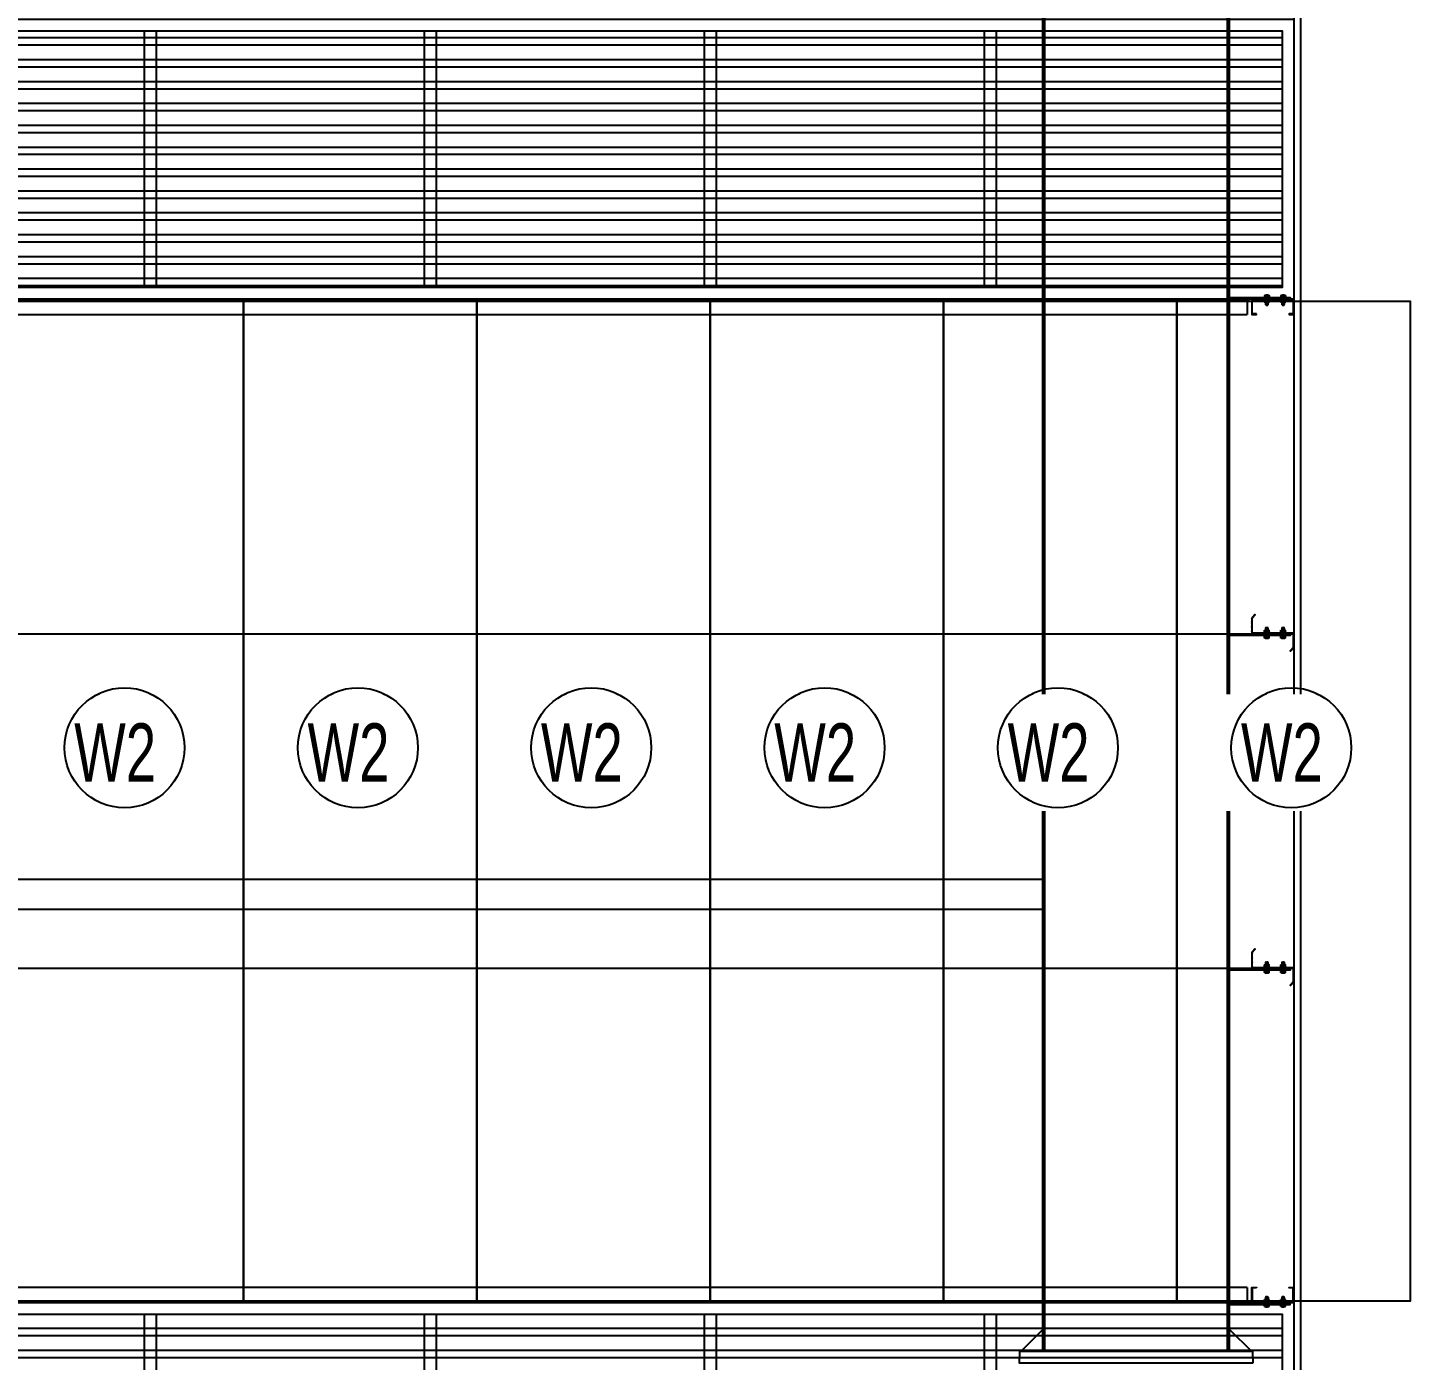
# Model space of a CAD drawing. Header units: inches. Extents: x 315041 to 662841, y -45540 to -35018.
# Drawn here: x 331172.7 to 331231.9, y -38412.7 to -38355.5 of the extents above; entities that cross this region are included whole.
import ezdxf

# ---------------------------------------------------------------- set-up
doc = ezdxf.new("R2010")
doc.units = ezdxf.units.IN
doc.header["$MEASUREMENT"] = 0
doc.linetypes.add('CENTER2', pattern=[28.575, 19.05, -3.175, 3.175, -3.175])
for name, color, linetype in [('1', 1, 'Continuous'), ('2', 2, 'Continuous'), ('251', 251, 'Continuous'), ('3', 3, 'Continuous'), ('4', 4, 'Continuous'), ('5', 5, 'Continuous'), ('6', 6, 'Continuous'), ('8', 8, 'Continuous'), ('9', 9, 'Continuous')]:
    doc.layers.add(name, color=color, linetype=linetype)
doc.styles.add('ST1H', font='vnshxh.shx', dxfattribs={"width": 0.7})

# ---------------------------------------------------------------- blocks, each defined once
blk = doc.blocks.new('A$C6A7930B6')
at = {"layer": '2'}
h = blk.add_hatch(dxfattribs=at)
h.set_pattern_fill('ANSI31', color=256, scale=0.125, angle=-90, style=0)
h.set_pattern_definition([(315, (3303.04439, 11524.56439), (0.011048543456, 0.011048543456), [])])
h.paths.add_polyline_path([(1.5, 1.185), (1.5, 0.619), (0.016, 0.619), (0.016, 0.124), (0.129, 0.011), (0.118, 0), (0, 0.118), (0, 0.635), (1.484, 0.635), (1.484, 1.179), (1.371, 1.292), (1.382, 1.303)])
at = {"layer": '251'}
h = blk.add_hatch(color=256, dxfattribs=at)
h.paths.add_polyline_path([(0.314, 0.668), (0.31, 0.668, 0.192582), (0.332, 0.676, 0.192582), (0.353, 0.668)])
h.paths.add_polyline_path([(0.397, 0.668, 0.192582), (0.418, 0.676, 0.192582), (0.44, 0.668)])
h = blk.add_hatch(color=256, dxfattribs=at)
h.paths.add_polyline_path([(0.898, 0.668), (0.893, 0.668, 0.192582), (0.915, 0.676, 0.192582), (0.937, 0.668)])
h.paths.add_polyline_path([(0.98, 0.668, 0.192582), (1.002, 0.676, 0.192582), (1.023, 0.668)])
h = blk.add_hatch(color=256, dxfattribs=at)
h.paths.add_polyline_path([(0.314, 0.455), (0.31, 0.455, 0.192582), (0.332, 0.464, 0.192582), (0.353, 0.455)])
h.paths.add_polyline_path([(0.397, 0.455, 0.192582), (0.418, 0.464, 0.192582), (0.44, 0.455)])
h = blk.add_hatch(color=256, dxfattribs=at)
h.paths.add_polyline_path([(0.898, 0.455), (0.893, 0.455, 0.192582), (0.915, 0.464, 0.192582), (0.937, 0.455)])
h.paths.add_polyline_path([(0.98, 0.455, 0.192582), (1.002, 0.464, 0.192582), (1.023, 0.455)])
at = {"layer": '9', "linetype": 'Continuous'}
h = blk.add_hatch(dxfattribs=at)
h.set_pattern_fill('ANSI31', color=250, scale=0.25, angle=-90, style=0)
h.set_pattern_definition([(315, (3302.900187, 11527.014995), (0.02209708691, 0.02209708691), [])])
h.paths.add_polyline_path([(2.292, 0.552), (2.292, 0.619), (0.125, 0.619), (0.125, 0.552)])
at = {"layer": '2'}
blk.add_lwpolyline([(1.5, 1.185), (1.5, 0.619), (0.016, 0.619), (0.016, 0.124), (0.129, 0.011), (0.118, 0), (0, 0.118), (0, 0.635), (1.484, 0.635), (1.484, 1.179), (1.371, 1.292), (1.382, 1.303)], close=True, dxfattribs=at)
at = {"layer": '5', "linetype": 'CENTER2', "ltscale": 0.2}
for p, q in [((0.375, 0.436), (0.375, 0.859)), ((0.958, 0.436), (0.958, 0.859))]:
    blk.add_line(p, q, dxfattribs=at)
at = {"layer": '6'}
blk.add_lwpolyline([(2.292, 0.552), (2.292, 0.619), (0.125, 0.619), (0.125, 0.552), (2.292, 0.552)], dxfattribs=at)
at = {"layer": '8'}
for p, q in [((0.288, 0.676), (0.288, 0.739)), ((0.288, 0.464), (0.288, 0.526)), ((0.44, 0.748), (0.31, 0.748)), ((0.44, 0.535), (0.31, 0.535)), ((0.436, 0.668), (0.314, 0.668)), ((0.436, 0.552), (0.314, 0.552)), ((0.335, 0.832), (0.325, 0.824)), ((0.325, 0.824), (0.335, 0.817)), ((0.335, 0.772), (0.325, 0.764)), ((0.325, 0.764), (0.325, 0.748)), ((0.325, 0.635), (0.325, 0.552)), ((0.332, 0.676), (0.332, 0.739)), ((0.332, 0.676), (0.332, 0.739)), ((0.332, 0.464), (0.332, 0.526)), ((0.332, 0.464), (0.332, 0.526)), ((0.415, 0.837), (0.335, 0.837)), ((0.335, 0.832), (0.335, 0.837)), ((0.335, 0.832), (0.375, 0.835)), ((0.35, 0.759), (0.415, 0.765)), ((0.425, 0.759), (0.35, 0.759)), ((0.375, 0.837), (0.375, 0.835)), ((0.375, 0.835), (0.375, 0.837)), ((0.415, 0.837), (0.42, 0.83)), ((0.42, 0.83), (0.415, 0.825)), ((0.415, 0.78), (0.425, 0.774)), ((0.425, 0.774), (0.415, 0.765)), ((0.415, 0.765), (0.425, 0.759)), ((0.418, 0.676), (0.418, 0.739)), ((0.418, 0.464), (0.418, 0.526)), ((0.425, 0.759), (0.425, 0.748)), ((0.425, 0.635), (0.425, 0.552)), ((0.462, 0.676), (0.462, 0.739)), ((0.462, 0.464), (0.462, 0.526)), ((0.872, 0.676), (0.872, 0.739)), ((0.872, 0.464), (0.872, 0.526)), ((1.023, 0.748), (0.893, 0.748)), ((1.023, 0.535), (0.893, 0.535)), ((1.019, 0.668), (0.898, 0.668)), ((1.019, 0.552), (0.898, 0.552)), ((0.918, 0.832), (0.908, 0.824)), ((0.908, 0.824), (0.918, 0.817)), ((0.918, 0.772), (0.908, 0.764)), ((0.908, 0.764), (0.908, 0.748)), ((0.908, 0.635), (0.908, 0.552)), ((0.915, 0.676), (0.915, 0.739)), ((0.915, 0.676), (0.915, 0.739)), ((0.915, 0.464), (0.915, 0.526)), ((0.915, 0.464), (0.915, 0.526)), ((0.998, 0.837), (0.918, 0.837)), ((0.918, 0.832), (0.918, 0.837)), ((0.918, 0.832), (0.958, 0.835)), ((0.933, 0.759), (0.998, 0.765)), ((1.008, 0.759), (0.933, 0.759)), ((0.958, 0.837), (0.958, 0.835)), ((0.958, 0.835), (0.958, 0.837)), ((0.998, 0.837), (1.003, 0.83)), ((1.003, 0.83), (0.998, 0.825)), ((0.998, 0.78), (1.008, 0.774)), ((1.008, 0.774), (0.998, 0.765)), ((0.998, 0.765), (1.008, 0.759)), ((1.002, 0.676), (1.002, 0.739)), ((1.002, 0.464), (1.002, 0.526)), ((1.008, 0.759), (1.008, 0.748)), ((1.008, 0.635), (1.008, 0.552)), ((1.045, 0.676), (1.045, 0.739)), ((1.045, 0.464), (1.045, 0.526)), ((0.436, 0.455), (0.314, 0.455)), ((1.019, 0.455), (0.898, 0.455))]:
    blk.add_line(p, q, dxfattribs=at)
for points in [[(0.275, 0.65), (0.275, 0.668), (0.475, 0.668), (0.475, 0.65)], [(0.275, 0.535), (0.275, 0.552), (0.475, 0.552), (0.475, 0.535)], [(0.335, 0.817), (0.325, 0.809), (0.335, 0.802), (0.415, 0.81), (0.425, 0.819), (0.415, 0.825)], [(0.335, 0.802), (0.325, 0.794), (0.335, 0.787), (0.415, 0.795), (0.425, 0.804), (0.415, 0.81)], [(0.335, 0.787), (0.325, 0.779), (0.335, 0.772), (0.415, 0.78), (0.425, 0.789), (0.415, 0.795)], [(0.859, 0.65), (0.859, 0.668), (1.058, 0.668), (1.058, 0.65)], [(0.859, 0.535), (0.859, 0.552), (1.058, 0.552), (1.058, 0.535)], [(0.918, 0.817), (0.908, 0.809), (0.918, 0.802), (0.998, 0.81), (1.008, 0.819), (0.998, 0.825)], [(0.918, 0.802), (0.908, 0.794), (0.918, 0.787), (0.998, 0.795), (1.008, 0.804), (0.998, 0.81)], [(0.918, 0.787), (0.908, 0.779), (0.918, 0.772), (0.998, 0.78), (1.008, 0.789), (0.998, 0.795)]]:
    blk.add_lwpolyline(points, close=True, dxfattribs=at)
for centre, start, end in [((0.31, 0.716), 46.3972, 133.6028), ((0.31, 0.699), 226.3972, 313.6028), ((0.31, 0.503), 46.3972, 133.6028), ((0.353, 0.716), 90, 133.6028), ((0.353, 0.699), 226.3972, 270), ((0.353, 0.503), 90, 133.6028), ((0.397, 0.716), 46.3972, 90), ((0.397, 0.699), 270, 313.6028), ((0.397, 0.503), 46.3972, 90), ((0.44, 0.716), 46.3972, 133.6028), ((0.44, 0.699), 226.3972, 313.6028), ((0.44, 0.503), 46.3972, 133.6028), ((0.893, 0.716), 46.3972, 133.6028), ((0.893, 0.699), 226.3972, 313.6028), ((0.893, 0.503), 46.3972, 133.6028), ((0.937, 0.716), 90, 133.6028), ((0.937, 0.699), 226.3972, 270), ((0.937, 0.503), 90, 133.6028), ((0.98, 0.716), 46.3972, 90), ((0.98, 0.699), 270, 313.6028), ((0.98, 0.503), 46.3972, 90), ((1.023, 0.716), 46.3972, 133.6028), ((1.023, 0.699), 226.3972, 313.6028), ((1.023, 0.503), 46.3972, 133.6028), ((0.31, 0.486), 226.3972, 313.6028), ((0.353, 0.486), 226.3972, 270), ((0.397, 0.486), 270, 313.6028), ((0.44, 0.486), 226.3972, 313.6028), ((0.893, 0.486), 226.3972, 313.6028), ((0.937, 0.486), 226.3972, 270), ((0.98, 0.486), 270, 313.6028), ((1.023, 0.486), 226.3972, 313.6028)]:
    blk.add_arc(centre, 0.0314, start, end, dxfattribs=at)
blk = doc.blocks.new('*U148')
at = {"layer": '251'}
h = blk.add_hatch(color=256, dxfattribs=at)
h.paths.add_polyline_path([(-0.053, -0.04), (-0.053, -0.043, -0.192582), (-0.048, -0.029, -0.192582), (-0.053, -0.014)])
h.paths.add_polyline_path([(-0.053, 0.014, -0.192582), (-0.048, 0.029, -0.192582), (-0.053, 0.043)])
h = blk.add_hatch(color=256, dxfattribs=at)
h.paths.add_polyline_path([(0.067, -0.04), (0.067, -0.043, -0.192582), (0.073, -0.029, -0.192582), (0.067, -0.014)])
h.paths.add_polyline_path([(0.067, 0.014, -0.192582), (0.073, 0.029, -0.192582), (0.067, 0.043)])
at = {"layer": '5', "linetype": 'CENTER2', "ltscale": 0.2}
blk.add_line((-0.077, 0), (0.206, 0), dxfattribs=at)
at = {"layer": '8'}
for p, q in [((-0.053, 0.04), (-0.053, -0.04)), ((-0.048, 0.058), (-0.006, 0.058)), ((-0.048, 0.029), (-0.006, 0.029)), ((0, 0.043), (0, -0.043)), ((0.056, 0.033), (0, 0.033)), ((0.056, -0.066), (0.056, 0.066)), ((0.056, 0.066), (0.067, 0.066)), ((0.067, -0.066), (0.067, 0.066)), ((0.067, 0.04), (0.067, -0.04)), ((0.073, 0.058), (0.115, 0.058)), ((0.073, 0.029), (0.115, 0.029)), ((0.12, 0.043), (0.12, -0.043)), ((0.128, 0.033), (0.12, 0.033)), ((0.132, 0.027), (0.128, 0.033)), ((0.128, 0.033), (0.128, -0.017)), ((0.128, -0.017), (0.132, 0.027)), ((0.138, 0.033), (0.132, 0.027)), ((0.142, 0.027), (0.138, 0.033)), ((0.175, 0.03), (0.172, 0.027)), ((0.18, 0.027), (0.175, 0.03)), ((0.177, -0.027), (0.178, 0)), ((0.18, 0), (0.178, 0)), ((0.178, 0), (0.18, 0)), ((0.18, 0.027), (0.18, -0.027)), ((-0.048, -0.029), (-0.006, -0.029)), ((-0.048, -0.029), (-0.006, -0.029)), ((-0.048, -0.058), (-0.006, -0.058)), ((0.056, -0.033), (0, -0.033)), ((0.056, -0.066), (0.067, -0.066)), ((0.073, -0.029), (0.115, -0.029)), ((0.073, -0.029), (0.115, -0.029)), ((0.073, -0.058), (0.115, -0.058)), ((0.131, -0.033), (0.12, -0.033)), ((0.137, -0.027), (0.131, -0.033)), ((0.171, -0.033), (0.167, -0.027)), ((0.177, -0.027), (0.171, -0.033)), ((0.177, -0.027), (0.18, -0.027))]:
    blk.add_line(p, q, dxfattribs=at)
for points in [[(0.147, -0.027), (0.141, -0.033), (0.137, -0.027), (0.142, 0.027), (0.148, 0.033), (0.152, 0.027)], [(0.157, -0.027), (0.151, -0.033), (0.147, -0.027), (0.152, 0.027), (0.158, 0.033), (0.162, 0.027)], [(0.167, -0.027), (0.161, -0.033), (0.157, -0.027), (0.162, 0.027), (0.168, 0.033), (0.172, 0.027)]]:
    blk.add_lwpolyline(points, close=True, dxfattribs=at)
for centre, start, end in [((-0.032, 0.043), 136.3972, 223.6028), ((-0.032, 0.014), 136.3972, 180), ((-0.021, 0.043), 316.3972, 43.6028), ((-0.021, 0.014), 0, 43.6028), ((0.088, 0.043), 136.3972, 223.6028), ((0.088, 0.014), 136.3972, 180), ((0.099, 0.043), 316.3972, 43.6028), ((0.099, 0.014), 0, 43.6028), ((-0.032, -0.014), 180, 223.6028), ((-0.032, -0.043), 136.3972, 223.6028), ((-0.021, -0.014), 316.3972, 0), ((-0.021, -0.043), 316.3972, 43.6028), ((0.088, -0.014), 180, 223.6028), ((0.088, -0.043), 136.3972, 223.6028), ((0.099, -0.014), 316.3972, 0), ((0.099, -0.043), 316.3972, 43.6028)]:
    blk.add_arc(centre, 0.0209, start, end, dxfattribs=at)
blk = doc.blocks.new('*U149')
at = {"layer": '251'}
h = blk.add_hatch(color=256, dxfattribs=at)
h.paths.add_polyline_path([(-0.053, -0.04), (-0.053, -0.043, -0.192582), (-0.048, -0.029, -0.192582), (-0.053, -0.014)])
h.paths.add_polyline_path([(-0.053, 0.014, -0.192582), (-0.048, 0.029, -0.192582), (-0.053, 0.043)])
h = blk.add_hatch(color=256, dxfattribs=at)
h.paths.add_polyline_path([(0.067, -0.04), (0.067, -0.043, -0.192582), (0.073, -0.029, -0.192582), (0.067, -0.014)])
h.paths.add_polyline_path([(0.067, 0.014, -0.192582), (0.073, 0.029, -0.192582), (0.067, 0.043)])
at = {"layer": '5', "linetype": 'CENTER2', "ltscale": 0.2}
blk.add_line((-0.077, 0), (0.206, 0), dxfattribs=at)
at = {"layer": '8'}
for p, q in [((-0.053, 0.04), (-0.053, -0.04)), ((-0.048, 0.058), (-0.006, 0.058)), ((-0.048, 0.029), (-0.006, 0.029)), ((0, 0.043), (0, -0.043)), ((0.056, 0.033), (0, 0.033)), ((0.056, -0.066), (0.056, 0.066)), ((0.056, 0.066), (0.067, 0.066)), ((0.067, -0.066), (0.067, 0.066)), ((0.067, 0.04), (0.067, -0.04)), ((0.073, 0.058), (0.115, 0.058)), ((0.073, 0.029), (0.115, 0.029)), ((0.12, 0.043), (0.12, -0.043)), ((0.128, 0.033), (0.12, 0.033)), ((0.132, 0.027), (0.128, 0.033)), ((0.128, 0.033), (0.128, -0.017)), ((0.128, -0.017), (0.132, 0.027)), ((0.138, 0.033), (0.132, 0.027)), ((0.142, 0.027), (0.138, 0.033)), ((0.175, 0.03), (0.172, 0.027)), ((0.18, 0.027), (0.175, 0.03)), ((0.177, -0.027), (0.178, 0)), ((0.18, 0), (0.178, 0)), ((0.178, 0), (0.18, 0)), ((0.18, 0.027), (0.18, -0.027)), ((-0.048, -0.029), (-0.006, -0.029)), ((-0.048, -0.029), (-0.006, -0.029)), ((-0.048, -0.058), (-0.006, -0.058)), ((0.056, -0.033), (0, -0.033)), ((0.056, -0.066), (0.067, -0.066)), ((0.073, -0.029), (0.115, -0.029)), ((0.073, -0.029), (0.115, -0.029)), ((0.073, -0.058), (0.115, -0.058)), ((0.131, -0.033), (0.12, -0.033)), ((0.137, -0.027), (0.131, -0.033)), ((0.171, -0.033), (0.167, -0.027)), ((0.177, -0.027), (0.171, -0.033)), ((0.177, -0.027), (0.18, -0.027))]:
    blk.add_line(p, q, dxfattribs=at)
for points in [[(0.147, -0.027), (0.141, -0.033), (0.137, -0.027), (0.142, 0.027), (0.148, 0.033), (0.152, 0.027)], [(0.157, -0.027), (0.151, -0.033), (0.147, -0.027), (0.152, 0.027), (0.158, 0.033), (0.162, 0.027)], [(0.167, -0.027), (0.161, -0.033), (0.157, -0.027), (0.162, 0.027), (0.168, 0.033), (0.172, 0.027)]]:
    blk.add_lwpolyline(points, close=True, dxfattribs=at)
for centre, start, end in [((-0.032, 0.043), 136.3972, 223.6028), ((-0.032, 0.014), 136.3972, 180), ((-0.021, 0.043), 316.3972, 43.6028), ((-0.021, 0.014), 0, 43.6028), ((0.088, 0.043), 136.3972, 223.6028), ((0.088, 0.014), 136.3972, 180), ((0.099, 0.043), 316.3972, 43.6028), ((0.099, 0.014), 0, 43.6028), ((-0.032, -0.014), 180, 223.6028), ((-0.032, -0.043), 136.3972, 223.6028), ((-0.021, -0.014), 316.3972, 0), ((-0.021, -0.043), 316.3972, 43.6028), ((0.088, -0.014), 180, 223.6028), ((0.088, -0.043), 136.3972, 223.6028), ((0.099, -0.014), 316.3972, 0), ((0.099, -0.043), 316.3972, 43.6028)]:
    blk.add_arc(centre, 0.0209, start, end, dxfattribs=at)
blk = doc.blocks.new('A$C174458B3')
at = {"layer": '2'}
blk.add_lwpolyline([(1.333, 0.017), (1.483, 0.017), (1.483, 0.525), (0.017, 0.525), (0.017, 0.017), (0.167, 0.017), (0.167, 0), (0, 0), (0, 0.542), (1.5, 0.542), (1.5, 0), (1.333, 0), (1.333, 0.017)], dxfattribs=at)
at = {"layer": '5'}
blk.add_lwpolyline([(2.292, 0.542), (2.292, 0.608), (0.125, 0.608), (0.125, 0.542), (2.292, 0.542)], dxfattribs=at)
at = {"layer": '251', "color": 147, "xscale": 1.5, "yscale": 1.5, "zscale": 1.5, "rotation": 270}
for name, p in [('*U149', (0.375, 0.608)), ('*U148', (0.958, 0.608))]:
    blk.add_blockref(name, p, dxfattribs=at)
blk = doc.blocks.new('224')
at = {"true_color": 0xc0a22a}
h = blk.add_hatch(dxfattribs=at)
h.set_pattern_fill('ANSI32', color=42, scale=2.5, angle=135, style=0)
h.set_pattern_definition([(180, (8862.3461, -1674.7128), (-2e-16, -0.9375), []), (180, (8862.0336, -1674.4003), (-2e-16, -0.9375), [])])
h.paths.add_polyline_path([(333447.453, -39016.55), (333711.453, -39016.55), (333711.453, -39027.55), (333447.453, -39027.55)])
at = {"color": 42, "true_color": 0xc0a22a}
for points in [[(333446.953, -39016.05), (333711.953, -39016.05), (333711.953, -39028.05), (333446.953, -39028.05)], [(333447.453, -39016.55), (333711.453, -39016.55), (333711.453, -39027.55), (333447.453, -39027.55)], [(333663.2, -39016.55), (333663.2, -39027.55), (333662.7, -39027.55), (333662.7, -39016.55)], [(333675.2, -39016.55), (333675.2, -39027.55), (333674.7, -39027.55), (333674.7, -39016.55)], [(333687.2, -39016.55), (333687.2, -39027.55), (333686.7, -39027.55), (333686.7, -39016.55)], [(333699.2, -39016.55), (333699.2, -39027.55), (333698.7, -39027.55), (333698.7, -39016.55)]]:
    blk.add_lwpolyline(points, close=True, dxfattribs=at)
at = {"layer": '1'}
for p, q in [((333448.853, -39016.05), (333710.053, -39016.05)), ((333448.853, -39028.05), (333710.053, -39028.05))]:
    blk.add_line(p, q, dxfattribs=at)
at = {"layer": '4'}
blk.add_lwpolyline([(333448.953, -39016.05), (333709.953, -39016.05)], dxfattribs=at)

msp = doc.modelspace()

# ---------------------------------------------------------------- linework, layer by layer
at = {"color": 8}
msp.add_lwpolyline([(330961.6419, -38300.1758), (331226.9427, -38300.1758), (331226.9427, -38561.1758), (330961.6419, -38561.1758)], close=True, dxfattribs=at)
at = {"color": 4}
for points in [[(331171.9419, -38410.1049), (331181.9419, -38410.1049), (331181.9419, -38367.2749), (331171.9419, -38367.2749)], [(331181.9419, -38410.1049), (331191.9419, -38410.1049), (331191.9419, -38367.2749), (331181.9419, -38367.2749)], [(331191.9419, -38410.1049), (331201.9419, -38410.1049), (331201.9419, -38367.2749), (331191.9419, -38367.2749)], [(331201.9419, -38410.1049), (331211.9419, -38410.1049), (331211.9419, -38367.2749), (331201.9419, -38367.2749)], [(331211.9419, -38410.1049), (331221.9419, -38410.1049), (331221.9419, -38367.2749), (331211.9419, -38367.2749)], [(331221.9419, -38410.1049), (331231.9419, -38410.1049), (331231.9419, -38367.2749), (331221.9419, -38367.2749)]]:
    msp.add_lwpolyline(points, close=True, dxfattribs=at)
at = {"layer": '1', "color": 9}
for p, q in [((330963.8419, -38367.1749), (331225.0427, -38367.1749)), ((330963.8419, -38410.1749), (331225.0427, -38410.1749))]:
    msp.add_line(p, q, dxfattribs=at)
at = {"layer": '2', "color": 9}
for p, q in [((330963.9419, -38381.5083), (331224.9427, -38381.5083)), ((330963.9419, -38395.8416), (331224.9427, -38395.8416))]:
    msp.add_line(p, q, dxfattribs=at)
at = {"layer": '3', "color": 9}
msp.add_lwpolyline([(331226.9427, -38561.1758), (331227.2427, -38561.1758), (331227.2427, -38300.1758), (331226.9427, -38300.1758)], close=True, dxfattribs=at)
at = {"layer": '4', "color": 9}
for p, q in [((331224.9427, -38367.1749), (331224.9427, -38367.8249)), ((331224.9427, -38409.5249), (331224.9427, -38410.1749))]:
    msp.add_line(p, q, dxfattribs=at)
for points in [[(331224.9427, -38367.1749), (330963.9419, -38367.1749)], [(330963.9419, -38367.8249), (331224.9427, -38367.8249)], [(331224.9427, -38409.5249), (330963.9419, -38409.5249)], [(330963.9419, -38410.1749), (331224.9427, -38410.1749)]]:
    msp.add_lwpolyline(points, dxfattribs=at)
at = {"layer": '8', "color": 9}
for p, q in [((331224.1127, -38412.2758), (331224.1127, -38330.5644)), ((331216.1927, -38412.2758), (331216.1927, -38333.2564)), ((331216.2727, -38412.2758), (331216.2727, -38333.2564)), ((331224.1927, -38412.2758), (331224.1927, -38334.0731)), ((331216.1927, -38411.3258), (331215.2427, -38412.2758)), ((331216.1927, -38411.3258), (331215.2427, -38412.2758)), ((331224.1927, -38411.3258), (331225.1427, -38412.2758)), ((331224.1927, -38411.3258), (331225.1427, -38412.2758))]:
    msp.add_line(p, q, dxfattribs=at)
for points in [[(331160.7323, -38393.3108), (331216.1927, -38393.3108), (331216.1927, -38392.0408), (331160.7323, -38392.0408)], [(331225.1927, -38412.2758), (331215.1927, -38412.2758), (331215.1927, -38412.5258), (331225.1927, -38412.5258)], [(331225.1927, -38412.2758), (331215.1927, -38412.2758), (331215.1927, -38412.5258), (331225.1927, -38412.5258)], [(331225.1927, -38412.7758), (331215.1927, -38412.7758), (331215.1927, -38412.5258), (331225.1927, -38412.5258)], [(331225.1927, -38412.7758), (331215.1927, -38412.7758), (331215.1927, -38412.5258), (331225.1927, -38412.5258)]]:
    msp.add_lwpolyline(points, close=True, dxfattribs=at)

# ---------------------------------------------------------------- block references
at = {"color": 9}
for p in [(-2485.0107, 660.8751), (-2485.0107, 605.8751)]:
    msp.add_blockref('224', p, dxfattribs=at)
at = {"layer": '2', "color": 9, "xscale": -1.19999999999709, "yscale": 1.199999999999818, "zscale": 1.2}
for name, p in [('A$C174458B3', (331226.9428, -38367.8249)), ('A$C6A7930B6', (331226.9428, -38382.2507)), ('A$C6A7930B6', (331226.9428, -38396.584))]:
    msp.add_blockref(name, p, dxfattribs=at)
at = {"layer": '2', "color": 9, "xscale": 1.19999999999709, "yscale": 1.199999999999818, "zscale": 1.2, "rotation": 180}
msp.add_blockref('A$C174458B3', (331226.9428, -38409.5249), dxfattribs=at)

# ---------------------------------------------------------------- next in the draw order: texts
at = {"color": 4, "char_height": 2.5, "attachment_point": 6, "style": 'ST1H', "bg_fill": 2}
for insert in [(331178.1938, -38386.601), (331188.1938, -38386.601), (331198.1938, -38386.601), (331208.1938, -38386.601), (331218.1938, -38386.601), (331228.1938, -38386.601)]:
    msp.add_mtext('\\A1;W2', dxfattribs=dict(at, insert=insert))

# ---------------------------------------------------------------- next in the draw order: linework, layer by layer
at = {"color": 4}
for centre in [(331176.8402, -38386.3969), (331186.8402, -38386.3969), (331196.8402, -38386.3969), (331206.8402, -38386.3969), (331216.8402, -38386.3969), (331226.8402, -38386.3969)]:
    msp.add_circle(centre, 2.571, dxfattribs=at)

doc.saveas('drawing.dxf')
